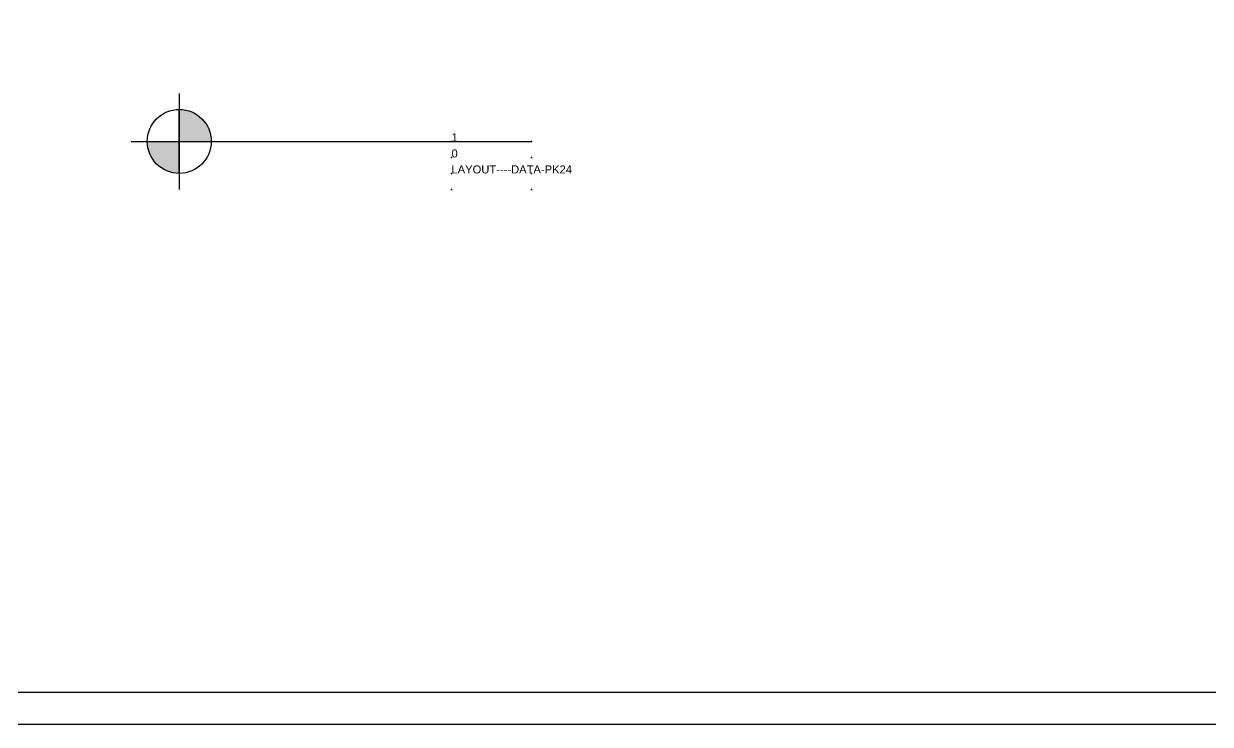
# Model space of a CAD drawing. Header units: millimetres. Extents: x 1604 to 4574, y 512 to 2262.
# Drawn here: x 2745 to 3486, y 512 to 949 of the extents above; entities that cross this region are included whole.
import ezdxf

# ---------------------------------------------------------------- set-up
doc = ezdxf.new("R2010")
doc.units = ezdxf.units.MM
for name, color, linetype in [('PK24E', 7, 'Continuous'), ('PK24E-DATA', 7, 'Continuous'), ('PKE24E-HIDDEN', 7, 'Continuous')]:
    doc.layers.add(name, color=color, linetype=linetype)
doc.styles.add('Annotative', font='arial.ttf')
doc.styles.get("Standard").update_dxf_attribs({"font": 'arial.ttf'})

# ---------------------------------------------------------------- blocks, each defined once
blk = doc.blocks.new('*U11')
at = {"layer": 'PK24E', "color": 20, "true_color": 0xf54b32}
for points in [[(0, 0), (2254.44, 0), (2254.44, 1750.15), (0, 1750.15)], [(20, 20), (2234.44, 20), (2234.44, 1730.15), (20, 1730.15)]]:
    blk.add_lwpolyline(points, close=True, dxfattribs=at)
at = {"layer": 'PK24E-DATA', "style": 'Annotative'}
for tag, p in [('COMP_TYPE', (70, 50)), ('PROJECT', (70, 40)), ('CODE', (70, 30)), ('VERSION', (70, 20))]:
    blk.add_attdef(tag, p, '', height=5, dxfattribs=at)
blk = doc.blocks.new('*U6')
for p in [(0, 0), (50, 0), (0, -10), (0, -10), (50, -10), (50, -10), (0, -20), (0, -20), (50, -20), (50, -20), (0, -30), (50, -30)]:
    blk.add_point(p)
blk = doc.blocks.new('LAYOUT----DATA-PK24')
at = {"layer": 'PK24E'}
h = blk.add_hatch(color=4, dxfattribs=at)
h.dxf.hatch_style = 1
h.paths.add_polyline_path([(-20, 0, 0.414214), (0, -20), (0, 0)])
h.paths.add_polyline_path([(0, 0), (20, 0, 0.414214), (0, 20)])
at = {"layer": 'PK24E', "color": 4}
for p, q in [((0, 30), (0, -30)), ((0, -20), (0, 20)), ((-30, 0), (220, 0))]:
    blk.add_line(p, q, dxfattribs=at)
blk.add_circle((0, 0), 20, dxfattribs=at)
at = {"layer": 'PKE24E-HIDDEN'}
blk.add_blockref('*U6', (170, 0), dxfattribs=at)
at = {"layer": 'PK24E-DATA'}
for tag, p in [('LAYOUT_ID', (170, 0)), ('LEVEL', (170, -10)), ('COMP_TYPE', (170, -20))]:
    blk.add_attdef(tag, p, '', height=5, dxfattribs=at)

msp = doc.modelspace()

# ---------------------------------------------------------------- block references
msp.add_blockref('*U11', (1604.37, 511.93))
msp.add_blockref('LAYOUT----DATA-PK24', (2841.69, 875.97)).add_auto_attribs({'COMP_TYPE': 'LAYOUT----DATA-PK24', 'LAYOUT_ID': '1', 'LEVEL': '0'})

doc.saveas('drawing.dxf')
